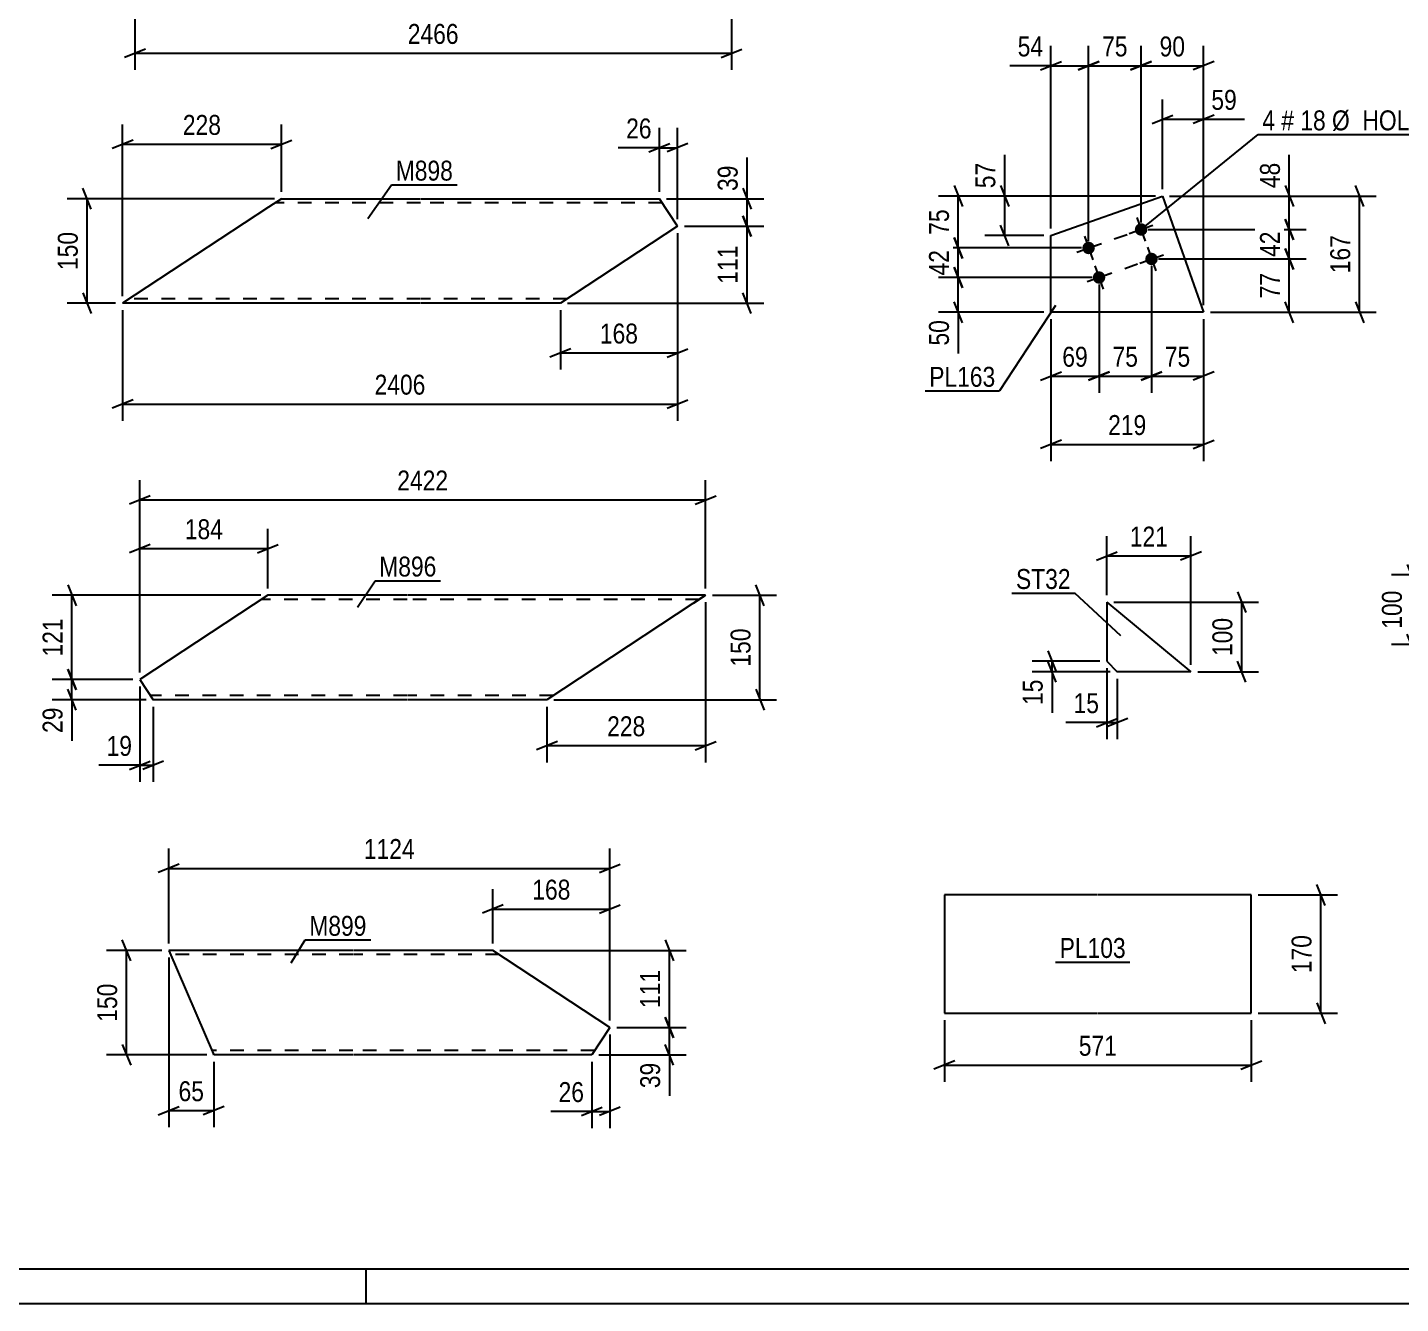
# Model space of a CAD drawing. Header units: millimetres. Extents: x 0 to 594, y 0 to 420.
# Drawn here: x 125.3 to 322.6, y 0 to 183.3 of the extents above; entities that cross this region are included whole.
import ezdxf

# ---------------------------------------------------------------- set-up
doc = ezdxf.new("R2010")
doc.units = ezdxf.units.MM
doc.linetypes.add('DXK_LINE_DOT2', pattern=[3.9198, 1.9599, -1.9599])
doc.styles.add('Arial Narrow', font='ARIALN.TTF', dxfattribs={"height": 0.2})

# ---------------------------------------------------------------- blocks, each defined once
blk = doc.blocks.new('Unknown-570386224-1132')
at = {"color": 5, "linetype": 'Continuous'}
for p, q in [((5, 5), (589, 5)), ((174, 0), (174, 5)), ((0, 0), (594, 0))]:
    blk.add_line(p, q, dxfattribs=at)
blk = doc.blocks.new('Part-570386224-9438 - 9422')
at = {"color": 2, "linetype": 'Continuous'}
for p, q in [((161.82, 158.72), (159.99, 157.52)), ((161.82, 158.72), (181.82, 158.72)), ((181.92, 158.72), (216.15, 158.72)), ((218.74, 154.78), (216.15, 158.72)), ((159.99, 157.52), (139.01, 143.72)), ((218.74, 154.78), (201.92, 143.72)), ((181.82, 143.72), (139.01, 143.72)), ((201.92, 143.72), (181.92, 143.72))]:
    blk.add_line(p, q, dxfattribs=at)
at = {"color": 7, "linetype": 'DXK_LINE_DOT2'}
for p, q in [((181.82, 158.12), (160.91, 158.12)), ((216.54, 158.12), (181.92, 158.12)), ((139.93, 144.32), (140, 144.37)), ((181.82, 144.32), (139.93, 144.32)), ((202.83, 144.32), (181.92, 144.32))]:
    blk.add_line(p, q, dxfattribs=at)
blk = doc.blocks.new('Bolt-570386224-11825 - 11791')
at = {"linetype": 'Continuous'}
for points in [[(286.21, 154.61, -1), (284.51, 154.01, -1)], [(278.67, 151.95, -1), (276.97, 151.35, -1)], [(287.71, 150.37, -1), (286.01, 149.77, -1)], [(280.17, 147.71, -1), (278.47, 147.11, -1)]]:
    blk.add_hatch(color=1, dxfattribs=at).paths.add_polyline_path(points)
at = {"color": 1, "linetype": 'Continuous'}
for p, q in [((284.76, 156.01), (285.96, 152.62)), ((283.67, 153.71), (287.06, 154.91)), ((276.12, 151.05), (279.52, 152.25)), ((277.22, 153.35), (278.42, 149.95)), ((285.16, 149.47), (288.56, 150.67)), ((286.26, 151.77), (287.46, 148.37)), ((277.62, 146.81), (281.02, 148.01)), ((278.72, 149.1), (279.92, 145.71))]:
    blk.add_line(p, q, dxfattribs=at)
blk = doc.blocks.new('Part-570386224-11840 - 11791')
at = {"color": 2, "linetype": 'Continuous'}
for p, q in [((272.41, 153.45), (288.44, 159.11)), ((288.44, 159.11), (294.34, 142.41)), ((272.41, 142.41), (272.41, 153.45)), ((294.34, 142.41), (272.41, 142.41))]:
    blk.add_line(p, q, dxfattribs=at)
blk = doc.blocks.new('Part-570386224-9575 - 9559')
at = {"color": 2, "linetype": 'Continuous'}
for p, q in [((159.88, 101.75), (141.49, 89.66)), ((179.88, 101.75), (159.88, 101.75)), ((222.79, 101.75), (179.98, 101.75)), ((222.79, 101.75), (220.96, 100.55)), ((220.96, 100.55), (199.98, 86.75)), ((141.49, 89.66), (143.4, 86.75)), ((179.88, 86.75), (143.4, 86.75)), ((199.98, 86.75), (179.98, 86.75))]:
    blk.add_line(p, q, dxfattribs=at)
at = {"color": 7, "linetype": 'DXK_LINE_DOT2'}
for p, q in [((179.88, 101.15), (158.97, 101.15)), ((221.87, 101.15), (179.98, 101.15)), ((222.65, 101.66), (220.96, 100.55)), ((143.4, 86.75), (142.61, 87.95)), ((179.88, 87.35), (143.01, 87.35)), ((200.89, 87.35), (179.98, 87.35)), ((200.89, 87.35), (200.96, 87.4))]:
    blk.add_line(p, q, dxfattribs=at)
blk = doc.blocks.new('Part-570386224-10406 - 10390')
at = {"color": 2, "linetype": 'Continuous'}
for p, q in [((257.1, 58.7), (257.1, 41.7)), ((279.1, 58.7), (257.1, 58.7)), ((301.2, 58.7), (279.2, 58.7)), ((301.2, 41.7), (301.2, 58.7)), ((257.1, 41.7), (279.1, 41.7)), ((279.2, 41.7), (301.2, 41.7))]:
    blk.add_line(p, q, dxfattribs=at)
blk = doc.blocks.new('Part-570386224-10725 - 10709')
at = {"color": 2, "linetype": 'Continuous'}
for p, q in [((172.11, 50.73), (145.64, 50.73)), ((145.64, 50.73), (152.07, 35.82)), ((192.21, 50.73), (172.21, 50.73)), ((209.03, 39.66), (192.21, 50.73)), ((209.03, 39.66), (206.44, 35.73)), ((152.11, 35.73), (152.07, 35.82)), ((172.11, 35.73), (152.11, 35.73)), ((206.44, 35.73), (172.21, 35.73))]:
    blk.add_line(p, q, dxfattribs=at)
at = {"color": 7, "linetype": 'DXK_LINE_DOT2'}
for p, q in [((172.11, 50.13), (145.9, 50.13)), ((193.12, 50.13), (172.21, 50.13)), ((151.85, 36.33), (151.83, 36.37)), ((172.11, 36.33), (151.85, 36.33)), ((206.83, 36.33), (172.21, 36.33))]:
    blk.add_line(p, q, dxfattribs=at)
blk = doc.blocks.new('Part-570386224-10981 - 10965')
at = {"color": 2, "linetype": 'Continuous'}
for p, q in [((280.44, 100.77), (280.44, 92.27)), ((280.44, 100.77), (292.53, 90.77)), ((280.44, 92.27), (281.94, 90.77)), ((292.53, 90.77), (281.94, 90.77))]:
    blk.add_line(p, q, dxfattribs=at)
blk = doc.blocks.new('Line-570386224-24591 - 11791')
at = {"color": 1, "linetype": 'DXK_LINE_DOT2'}
blk.add_line((277.82, 151.65), (285.36, 154.31), dxfattribs=at)
blk = doc.blocks.new('Line-570386224-24598 - 11791')
at = {"color": 1, "linetype": 'DXK_LINE_DOT2'}
blk.add_line((279.32, 147.41), (286.86, 150.07), dxfattribs=at)
blk = doc.blocks.new('StraightDimension-570386224-9408 - 9313')
at = {"color": 7, "linetype": 'Continuous'}
for p, q in [((226.5, 208.16), (226.5, 177.22)), ((140.79, 193.16), (140.79, 177.22)), ((142.29, 180.22), (139.29, 179.02)), ((140.79, 179.62), (226.5, 179.62)), ((225, 179.02), (228, 180.22))]:
    blk.add_line(p, q, dxfattribs=at)
at = {"color": 0}
blk.add_wipeout([(187.9, 180.37), (187.9, 184.57), (179.39, 184.57), (179.39, 180.37)], dxfattribs=at)
at = {"color": 3, "style": 'Arial Narrow'}
blk.add_text('2466', height=2.863, dxfattribs=at).set_placement((179.99, 180.97))
blk = doc.blocks.new('StraightDimension-570386224-9452 - 9422')
at = {"color": 7, "linetype": 'Continuous'}
for p, q in [((134.51, 157.22), (133.31, 160.22)), ((160.82, 158.72), (131.06, 158.72)), ((133.91, 143.72), (133.91, 158.72)), ((133.31, 145.22), (134.51, 142.22)), ((138.01, 143.72), (131.06, 143.72))]:
    blk.add_line(p, q, dxfattribs=at)
at = {"color": 0}
blk.add_wipeout([(133.16, 154.56), (128.96, 154.56), (128.96, 147.88), (133.16, 147.88)], dxfattribs=at)
at = {"color": 3, "style": 'Arial Narrow'}
blk.add_text('150', height=2.863, rotation=90.0002, dxfattribs=at).set_placement((132.56, 148.48))
blk = doc.blocks.new('StraightDimension-570386224-9522 - 9422')
at = {"color": 7, "linetype": 'Continuous'}
for p, q in [((228.14, 160.22), (229.34, 157.22)), ((217.15, 158.72), (231.14, 158.72)), ((228.74, 154.78), (228.74, 158.72)), ((229.34, 153.28), (228.14, 156.28)), ((219.74, 154.78), (231.14, 154.78))]:
    blk.add_line(p, q, dxfattribs=at)
at = {"color": 0}
blk.add_wipeout([(227.99, 164.1), (223.79, 164.1), (223.79, 159.24), (227.99, 159.24)], dxfattribs=at)
at = {"color": 7, "linetype": 'Continuous'}
blk.add_line((228.74, 158.72), (228.74, 164.63), dxfattribs=at)
blk.add_line((228.74, 158.72), (228.74, 164.63), dxfattribs=at)
at = {"color": 3, "style": 'Arial Narrow'}
blk.add_text('39', height=2.863, rotation=90.0002, dxfattribs=at).set_placement((227.39, 159.84))
blk = doc.blocks.new('StraightDimension-570386224-9490 - 9422')
at = {"color": 7, "linetype": 'Continuous'}
for p, q in [((139.01, 144.72), (139.01, 169.4)), ((161.82, 159.72), (161.82, 169.4)), ((140.51, 167.15), (137.51, 165.95)), ((139.01, 166.55), (161.82, 166.55)), ((160.32, 165.95), (163.32, 167.15))]:
    blk.add_line(p, q, dxfattribs=at)
at = {"color": 0}
blk.add_wipeout([(153.76, 167.3), (153.76, 171.5), (147.07, 171.5), (147.07, 167.3)], dxfattribs=at)
at = {"color": 3, "style": 'Arial Narrow'}
blk.add_text('228', height=2.863, dxfattribs=at).set_placement((147.67, 167.9))
blk = doc.blocks.new('StraightDimension-570386224-9441 - 9422')
at = {"color": 7, "linetype": 'Continuous'}
for p, q in [((218.74, 153.78), (218.74, 126.83)), ((139.01, 142.72), (139.01, 126.83)), ((140.51, 129.83), (137.51, 128.63)), ((139.01, 129.23), (218.74, 129.23)), ((217.24, 128.63), (220.24, 129.83))]:
    blk.add_line(p, q, dxfattribs=at)
at = {"color": 0}
blk.add_wipeout([(183.13, 129.98), (183.13, 134.18), (174.62, 134.18), (174.62, 129.98)], dxfattribs=at)
at = {"color": 3, "style": 'Arial Narrow'}
blk.add_text('2406', height=2.863, dxfattribs=at).set_placement((175.22, 130.58))
blk = doc.blocks.new('StraightDimension-570386224-9476 - 9422')
at = {"color": 7, "linetype": 'Continuous'}
for p, q in [((216.15, 159.72), (216.15, 168.89)), ((218.74, 155.78), (218.74, 168.89)), ((214.65, 165.44), (217.65, 166.64)), ((216.15, 166.04), (218.74, 166.04)), ((220.24, 166.64), (217.24, 165.44))]:
    blk.add_line(p, q, dxfattribs=at)
at = {"color": 0}
blk.add_wipeout([(215.62, 166.79), (215.62, 170.99), (210.77, 170.99), (210.77, 166.79)], dxfattribs=at)
at = {"color": 7, "linetype": 'Continuous'}
blk.add_line((216.15, 166.04), (210.24, 166.04), dxfattribs=at)
blk.add_line((216.15, 166.04), (210.24, 166.04), dxfattribs=at)
at = {"color": 3, "style": 'Arial Narrow'}
blk.add_text('26', height=2.863, dxfattribs=at).set_placement((211.37, 167.39))
blk = doc.blocks.new('StraightDimension-570386224-9504 - 9422')
at = {"color": 7, "linetype": 'Continuous'}
for p, q in [((218.74, 153.78), (218.74, 134.17)), ((201.92, 142.72), (201.92, 134.17)), ((203.42, 137.17), (200.42, 135.97)), ((201.92, 136.57), (218.74, 136.57)), ((217.24, 135.97), (220.24, 137.17))]:
    blk.add_line(p, q, dxfattribs=at)
at = {"color": 0}
blk.add_wipeout([(213.67, 137.32), (213.67, 141.52), (206.99, 141.52), (206.99, 137.32)], dxfattribs=at)
at = {"color": 3, "style": 'Arial Narrow'}
blk.add_text('168', height=2.863, dxfattribs=at).set_placement((207.59, 137.92))
blk = doc.blocks.new('StraightDimension-570386224-9523 - 9422')
at = {"color": 7, "linetype": 'Continuous'}
for p, q in [((228.14, 156.28), (229.34, 153.28)), ((219.74, 154.78), (231.14, 154.78)), ((228.74, 143.72), (228.74, 154.78)), ((229.34, 142.22), (228.14, 145.22)), ((202.92, 143.72), (231.14, 143.72))]:
    blk.add_line(p, q, dxfattribs=at)
at = {"color": 0}
blk.add_wipeout([(227.99, 152.59), (223.79, 152.59), (223.79, 145.91), (227.99, 145.91)], dxfattribs=at)
at = {"color": 3, "style": 'Arial Narrow'}
blk.add_text('111', height=2.863, rotation=90.0002, dxfattribs=at).set_placement((227.39, 146.51))
blk = doc.blocks.new('StraightDimension-570386224-11842 - 11791')
at = {"color": 7, "linetype": 'Continuous'}
for p, q in [((258.5, 160.61), (259.7, 157.61)), ((287.44, 159.11), (256.25, 159.11)), ((259.1, 151.65), (259.1, 159.11)), ((259.7, 150.15), (258.5, 153.15)), ((276.82, 151.65), (256.25, 151.65))]:
    blk.add_line(p, q, dxfattribs=at)
at = {"color": 0}
blk.add_wipeout([(258.35, 157.81), (254.15, 157.81), (254.15, 152.95), (258.35, 152.95)], dxfattribs=at)
at = {"color": 3, "style": 'Arial Narrow'}
blk.add_text('75', height=2.863, rotation=90.0002, dxfattribs=at).set_placement((257.75, 153.55))
blk = doc.blocks.new('StraightDimension-570386224-11843 - 11791')
at = {"color": 7, "linetype": 'Continuous'}
for p, q in [((258.5, 153.15), (259.7, 150.15)), ((276.82, 151.65), (256.25, 151.65)), ((259.1, 147.41), (259.1, 151.65)), ((259.7, 145.91), (258.5, 148.91)), ((278.32, 147.41), (256.25, 147.41))]:
    blk.add_line(p, q, dxfattribs=at)
at = {"color": 0}
blk.add_wipeout([(258.35, 151.96), (254.15, 151.96), (254.15, 147.1), (258.35, 147.1)], dxfattribs=at)
at = {"color": 3, "style": 'Arial Narrow'}
blk.add_text('42', height=2.863, rotation=90.0002, dxfattribs=at).set_placement((257.75, 147.7))
blk = doc.blocks.new('StraightDimension-570386224-11844 - 11791')
at = {"color": 7, "linetype": 'Continuous'}
for p, q in [((258.5, 148.91), (259.7, 145.91)), ((278.32, 147.41), (256.25, 147.41)), ((259.1, 142.41), (259.1, 147.41)), ((271.41, 142.41), (256.25, 142.41)), ((259.7, 140.91), (258.5, 143.91))]:
    blk.add_line(p, q, dxfattribs=at)
at = {"color": 0}
blk.add_wipeout([(258.35, 141.89), (254.15, 141.89), (254.15, 137.03), (258.35, 137.03)], dxfattribs=at)
at = {"color": 7, "linetype": 'Continuous'}
blk.add_line((259.1, 142.41), (259.1, 136.51), dxfattribs=at)
blk.add_line((259.1, 142.41), (259.1, 136.51), dxfattribs=at)
at = {"color": 3, "style": 'Arial Narrow'}
blk.add_text('50', height=2.863, rotation=90.0002, dxfattribs=at).set_placement((257.75, 137.63))
blk = doc.blocks.new('StraightDimension-570386224-11881 - 11791')
at = {"color": 7, "linetype": 'Continuous'}
for p, q in [((285.36, 155.31), (285.36, 180.67)), ((294.34, 143.41), (294.34, 180.67)), ((283.86, 177.22), (286.86, 178.42)), ((285.36, 177.82), (294.34, 177.82)), ((295.84, 178.42), (292.84, 177.22))]:
    blk.add_line(p, q, dxfattribs=at)
at = {"color": 0}
blk.add_wipeout([(292.28, 178.57), (292.28, 182.77), (287.42, 182.77), (287.42, 178.57)], dxfattribs=at)
at = {"color": 3, "style": 'Arial Narrow'}
blk.add_text('90', height=2.863, dxfattribs=at).set_placement((288.02, 179.17))
blk = doc.blocks.new('StraightDimension-570386224-11882 - 11791')
at = {"color": 7, "linetype": 'Continuous'}
for p, q in [((277.82, 152.65), (277.82, 180.67)), ((285.36, 155.31), (285.36, 180.67)), ((276.32, 177.22), (279.32, 178.42)), ((277.82, 177.82), (285.36, 177.82)), ((286.86, 178.42), (283.86, 177.22))]:
    blk.add_line(p, q, dxfattribs=at)
at = {"color": 0}
blk.add_wipeout([(284.02, 178.57), (284.02, 182.77), (279.16, 182.77), (279.16, 178.57)], dxfattribs=at)
at = {"color": 3, "style": 'Arial Narrow'}
blk.add_text('75', height=2.863, dxfattribs=at).set_placement((279.76, 179.17))
blk = doc.blocks.new('StraightDimension-570386224-11883 - 11791')
at = {"color": 7, "linetype": 'Continuous'}
for p, q in [((272.41, 154.45), (272.41, 180.67)), ((277.82, 152.65), (277.82, 180.67)), ((270.91, 177.22), (273.91, 178.42)), ((272.41, 177.82), (277.82, 177.82)), ((279.32, 178.42), (276.32, 177.22))]:
    blk.add_line(p, q, dxfattribs=at)
at = {"color": 0}
blk.add_wipeout([(271.89, 178.57), (271.89, 182.77), (267.03, 182.77), (267.03, 178.57)], dxfattribs=at)
at = {"color": 7, "linetype": 'Continuous'}
blk.add_line((272.41, 177.82), (266.5, 177.82), dxfattribs=at)
blk.add_line((272.41, 177.82), (266.5, 177.82), dxfattribs=at)
at = {"color": 3, "style": 'Arial Narrow'}
blk.add_text('54', height=2.863, dxfattribs=at).set_placement((267.63, 179.17))
blk = doc.blocks.new('StraightDimension-570386224-11930 - 11791')
at = {"color": 7, "linetype": 'Continuous'}
for p, q in [((317.36, 157.61), (316.16, 160.61)), ((289.44, 159.11), (319.16, 159.11)), ((316.76, 142.41), (316.76, 159.11)), ((295.34, 142.41), (319.16, 142.41)), ((316.16, 143.91), (317.36, 140.91))]:
    blk.add_line(p, q, dxfattribs=at)
at = {"color": 0}
blk.add_wipeout([(316.01, 154.1), (311.81, 154.1), (311.81, 147.42), (316.01, 147.42)], dxfattribs=at)
at = {"color": 3, "style": 'Arial Narrow'}
blk.add_text('167', height=2.863, rotation=90.0002, dxfattribs=at).set_placement((315.41, 148.02))
blk = doc.blocks.new('StraightDimension-570386224-11943 - 11791')
at = {"color": 7, "linetype": 'Continuous'}
for p, q in [((265.16, 160.61), (266.36, 157.61)), ((287.44, 159.11), (262.91, 159.11)), ((265.76, 153.45), (265.76, 159.11)), ((266.36, 151.95), (265.16, 154.95)), ((271.41, 153.45), (262.91, 153.45))]:
    blk.add_line(p, q, dxfattribs=at)
at = {"color": 0}
blk.add_wipeout([(265.01, 164.49), (260.81, 164.49), (260.81, 159.64), (265.01, 159.64)], dxfattribs=at)
at = {"color": 7, "linetype": 'Continuous'}
blk.add_line((265.76, 159.11), (265.76, 165.02), dxfattribs=at)
blk.add_line((265.76, 159.11), (265.76, 165.02), dxfattribs=at)
at = {"color": 3, "style": 'Arial Narrow'}
blk.add_text('57', height=2.863, rotation=90.0002, dxfattribs=at).set_placement((264.41, 160.24))
blk = doc.blocks.new('StraightDimension-570386224-11952 - 11791')
at = {"color": 7, "linetype": 'Continuous'}
for p, q in [((272.41, 141.41), (272.41, 121.03)), ((294.34, 141.41), (294.34, 121.03)), ((273.91, 124.03), (270.91, 122.83)), ((272.41, 123.43), (294.34, 123.43)), ((292.84, 122.83), (295.84, 124.03))]:
    blk.add_line(p, q, dxfattribs=at)
at = {"color": 0}
blk.add_wipeout([(286.72, 124.18), (286.72, 128.38), (280.03, 128.38), (280.03, 124.18)], dxfattribs=at)
at = {"color": 3, "style": 'Arial Narrow'}
blk.add_text('219', height=2.863, dxfattribs=at).set_placement((280.63, 124.78))
blk = doc.blocks.new('StraightDimension-570386224-11957 - 11791')
at = {"color": 7, "linetype": 'Continuous'}
for p, q in [((288.44, 160.11), (288.44, 173)), ((294.34, 143.41), (294.34, 173)), ((286.94, 169.55), (289.94, 170.75)), ((288.44, 170.15), (294.34, 170.15)), ((295.84, 170.75), (292.84, 169.55))]:
    blk.add_line(p, q, dxfattribs=at)
at = {"color": 0}
blk.add_wipeout([(299.72, 170.9), (299.72, 175.1), (294.86, 175.1), (294.86, 170.9)], dxfattribs=at)
at = {"color": 7, "linetype": 'Continuous'}
blk.add_line((294.34, 170.15), (300.24, 170.15), dxfattribs=at)
blk.add_line((294.34, 170.15), (300.24, 170.15), dxfattribs=at)
at = {"color": 3, "style": 'Arial Narrow'}
blk.add_text('59', height=2.863, dxfattribs=at).set_placement((295.46, 171.5))
blk = doc.blocks.new('StraightDimension-570386224-24464 - 11791')
at = {"color": 7, "linetype": 'Continuous'}
for p, q in [((286.86, 149.07), (286.86, 130.84)), ((294.34, 141.41), (294.34, 130.84)), ((285.36, 132.64), (288.36, 133.84)), ((286.86, 133.24), (294.34, 133.24)), ((295.84, 133.84), (292.84, 132.64))]:
    blk.add_line(p, q, dxfattribs=at)
at = {"color": 0}
blk.add_wipeout([(293.03, 133.99), (293.03, 138.19), (288.17, 138.19), (288.17, 133.99)], dxfattribs=at)
at = {"color": 3, "style": 'Arial Narrow'}
blk.add_text('75', height=2.863, dxfattribs=at).set_placement((288.77, 134.59))
blk = doc.blocks.new('StraightDimension-570386224-24465 - 11791')
at = {"color": 7, "linetype": 'Continuous'}
for p, q in [((286.86, 149.07), (286.86, 130.84)), ((279.32, 146.41), (279.32, 130.84)), ((277.82, 132.64), (280.82, 133.84)), ((279.32, 133.24), (286.86, 133.24)), ((288.36, 133.84), (285.36, 132.64))]:
    blk.add_line(p, q, dxfattribs=at)
at = {"color": 0}
blk.add_wipeout([(285.52, 133.99), (285.52, 138.19), (280.66, 138.19), (280.66, 133.99)], dxfattribs=at)
at = {"color": 3, "style": 'Arial Narrow'}
blk.add_text('75', height=2.863, dxfattribs=at).set_placement((281.26, 134.59))
blk = doc.blocks.new('StraightDimension-570386224-24466 - 11791')
at = {"color": 7, "linetype": 'Continuous'}
for p, q in [((279.32, 146.41), (279.32, 130.84)), ((272.41, 141.41), (272.41, 130.84)), ((270.91, 132.64), (273.91, 133.84)), ((272.41, 133.24), (279.32, 133.24)), ((280.82, 133.84), (277.82, 132.64))]:
    blk.add_line(p, q, dxfattribs=at)
at = {"color": 0}
blk.add_wipeout([(278.29, 133.99), (278.29, 138.19), (273.44, 138.19), (273.44, 133.99)], dxfattribs=at)
at = {"color": 3, "style": 'Arial Narrow'}
blk.add_text('69', height=2.863, dxfattribs=at).set_placement((274.04, 134.59))
blk = doc.blocks.new('StraightDimension-570386224-24485 - 11791')
at = {"color": 7, "linetype": 'Continuous'}
for p, q in [((306.06, 160.61), (307.26, 157.61)), ((289.44, 159.11), (309.06, 159.11)), ((306.66, 154.31), (306.66, 159.11)), ((286.36, 154.31), (309.06, 154.31)), ((307.26, 152.81), (306.06, 155.81))]:
    blk.add_line(p, q, dxfattribs=at)
at = {"color": 0}
blk.add_wipeout([(305.91, 164.49), (301.71, 164.49), (301.71, 159.64), (305.91, 159.64)], dxfattribs=at)
at = {"color": 7, "linetype": 'Continuous'}
blk.add_line((306.66, 159.11), (306.66, 165.02), dxfattribs=at)
blk.add_line((306.66, 159.11), (306.66, 165.02), dxfattribs=at)
at = {"color": 3, "style": 'Arial Narrow'}
blk.add_text('48', height=2.863, rotation=90.0002, dxfattribs=at).set_placement((305.31, 160.24))
blk = doc.blocks.new('StraightDimension-570386224-24486 - 11791')
at = {"color": 7, "linetype": 'Continuous'}
for p, q in [((286.36, 154.31), (309.06, 154.31)), ((306.06, 155.81), (307.26, 152.81)), ((306.66, 150.07), (306.66, 154.31)), ((287.86, 150.07), (309.06, 150.07)), ((307.26, 148.57), (306.06, 151.57))]:
    blk.add_line(p, q, dxfattribs=at)
at = {"color": 0}
blk.add_wipeout([(305.91, 154.62), (301.71, 154.62), (301.71, 149.76), (305.91, 149.76)], dxfattribs=at)
at = {"color": 3, "style": 'Arial Narrow'}
blk.add_text('42', height=2.863, rotation=90.0002, dxfattribs=at).set_placement((305.31, 150.36))
blk = doc.blocks.new('StraightDimension-570386224-24487 - 11791')
at = {"color": 7, "linetype": 'Continuous'}
for p, q in [((287.86, 150.07), (309.06, 150.07)), ((306.06, 151.57), (307.26, 148.57)), ((306.66, 142.41), (306.66, 150.07)), ((295.34, 142.41), (309.06, 142.41)), ((307.26, 140.91), (306.06, 143.91))]:
    blk.add_line(p, q, dxfattribs=at)
at = {"color": 0}
blk.add_wipeout([(305.91, 148.67), (301.71, 148.67), (301.71, 143.81), (305.91, 143.81)], dxfattribs=at)
at = {"color": 3, "style": 'Arial Narrow'}
blk.add_text('77', height=2.863, rotation=90.0002, dxfattribs=at).set_placement((305.31, 144.41))
blk = doc.blocks.new('StraightDimension-570386224-9613 - 9559')
at = {"color": 7, "linetype": 'Continuous'}
for p, q in [((131.13, 103.25), (132.33, 100.25)), ((158.88, 101.75), (128.88, 101.75)), ((131.73, 89.66), (131.73, 101.75)), ((132.33, 88.16), (131.13, 91.16)), ((140.49, 89.66), (128.88, 89.66))]:
    blk.add_line(p, q, dxfattribs=at)
at = {"color": 0}
blk.add_wipeout([(130.98, 99.05), (126.78, 99.05), (126.78, 92.36), (130.98, 92.36)], dxfattribs=at)
at = {"color": 3, "style": 'Arial Narrow'}
blk.add_text('121', height=2.863, rotation=90.0002, dxfattribs=at).set_placement((130.38, 92.96))
blk = doc.blocks.new('StraightDimension-570386224-9589 - 9559')
at = {"color": 7, "linetype": 'Continuous'}
for p, q in [((231.19, 100.25), (229.99, 103.25)), ((223.79, 101.75), (232.99, 101.75)), ((230.59, 86.75), (230.59, 101.75)), ((229.99, 88.25), (231.19, 85.25)), ((200.98, 86.75), (232.99, 86.75))]:
    blk.add_line(p, q, dxfattribs=at)
at = {"color": 0}
blk.add_wipeout([(229.84, 97.59), (225.64, 97.59), (225.64, 90.91), (229.84, 90.91)], dxfattribs=at)
at = {"color": 3, "style": 'Arial Narrow'}
blk.add_text('150', height=2.863, rotation=90.0002, dxfattribs=at).set_placement((229.24, 91.51))
blk = doc.blocks.new('StraightDimension-570386224-9647 - 9559')
at = {"color": 7, "linetype": 'Continuous'}
for p, q in [((141.49, 90.66), (141.49, 111.31)), ((159.88, 102.75), (159.88, 111.31)), ((142.99, 109.06), (139.99, 107.86)), ((158.38, 107.86), (161.38, 109.06)), ((141.49, 108.46), (159.88, 108.46))]:
    blk.add_line(p, q, dxfattribs=at)
at = {"color": 0}
blk.add_wipeout([(154.03, 109.21), (154.03, 113.41), (147.35, 113.41), (147.35, 109.21)], dxfattribs=at)
at = {"color": 3, "style": 'Arial Narrow'}
blk.add_text('184', height=2.863, dxfattribs=at).set_placement((147.95, 109.81))
blk = doc.blocks.new('StraightDimension-570386224-9578 - 9559')
at = {"color": 7, "linetype": 'Continuous'}
for p, q in [((141.49, 90.66), (141.49, 118.31)), ((222.79, 102.75), (222.79, 118.31)), ((142.99, 116.06), (139.99, 114.86)), ((141.49, 115.46), (222.79, 115.46)), ((221.29, 114.86), (224.29, 116.06))]:
    blk.add_line(p, q, dxfattribs=at)
at = {"color": 0}
blk.add_wipeout([(186.4, 116.21), (186.4, 120.41), (177.88, 120.41), (177.88, 116.21)], dxfattribs=at)
at = {"color": 3, "style": 'Arial Narrow'}
blk.add_text('2422', height=2.863, dxfattribs=at).set_placement((178.48, 116.81))
blk = doc.blocks.new('StraightDimension-570386224-9614 - 9559')
at = {"color": 7, "linetype": 'Continuous'}
for p, q in [((131.13, 91.16), (132.33, 88.16)), ((140.49, 89.66), (128.88, 89.66)), ((131.73, 86.75), (131.73, 89.66)), ((132.33, 85.25), (131.13, 88.25)), ((142.4, 86.75), (128.88, 86.75))]:
    blk.add_line(p, q, dxfattribs=at)
at = {"color": 0}
blk.add_wipeout([(130.98, 86.23), (126.78, 86.23), (126.78, 81.37), (130.98, 81.37)], dxfattribs=at)
at = {"color": 7, "linetype": 'Continuous'}
blk.add_line((131.73, 86.75), (131.73, 80.85), dxfattribs=at)
blk.add_line((131.73, 86.75), (131.73, 80.85), dxfattribs=at)
at = {"color": 3, "style": 'Arial Narrow'}
blk.add_text('29', height=2.863, rotation=90.0002, dxfattribs=at).set_placement((130.38, 81.97))
blk = doc.blocks.new('StraightDimension-570386224-9665 - 9559')
at = {"color": 7, "linetype": 'Continuous'}
for p, q in [((141.49, 88.66), (141.49, 74.93)), ((143.4, 85.75), (143.4, 74.93)), ((139.99, 76.73), (142.99, 77.93)), ((141.49, 77.33), (143.4, 77.33)), ((144.9, 77.93), (141.9, 76.73))]:
    blk.add_line(p, q, dxfattribs=at)
at = {"color": 0}
blk.add_wipeout([(140.97, 78.08), (140.97, 82.28), (136.11, 82.28), (136.11, 78.08)], dxfattribs=at)
at = {"color": 7, "linetype": 'Continuous'}
blk.add_line((141.49, 77.33), (135.59, 77.33), dxfattribs=at)
blk.add_line((141.49, 77.33), (135.59, 77.33), dxfattribs=at)
at = {"color": 3, "style": 'Arial Narrow'}
blk.add_text('19', height=2.863, dxfattribs=at).set_placement((136.71, 78.68))
blk = doc.blocks.new('StraightDimension-570386224-9679 - 9559')
at = {"color": 7, "linetype": 'Continuous'}
for p, q in [((222.79, 100.75), (222.79, 77.75)), ((199.98, 85.75), (199.98, 77.75)), ((201.48, 80.75), (198.48, 79.55)), ((199.98, 80.15), (222.79, 80.15)), ((221.29, 79.55), (224.29, 80.75))]:
    blk.add_line(p, q, dxfattribs=at)
at = {"color": 0}
blk.add_wipeout([(214.73, 80.9), (214.73, 85.1), (208.04, 85.1), (208.04, 80.9)], dxfattribs=at)
at = {"color": 3, "style": 'Arial Narrow'}
blk.add_text('228', height=2.863, dxfattribs=at).set_placement((208.64, 81.5))
blk = doc.blocks.new('StraightDimension-570386224-10409 - 10390')
at = {"color": 7, "linetype": 'Continuous'}
for p, q in [((257.1, 40.7), (257.1, 31.85)), ((301.2, 40.7), (301.2, 31.85)), ((258.6, 34.85), (255.6, 33.65)), ((257.1, 34.25), (301.2, 34.25)), ((299.7, 33.65), (302.7, 34.85))]:
    blk.add_line(p, q, dxfattribs=at)
at = {"color": 0}
blk.add_wipeout([(282.49, 35), (282.49, 39.2), (275.81, 39.2), (275.81, 35)], dxfattribs=at)
at = {"color": 3, "style": 'Arial Narrow'}
blk.add_text('571', height=2.863, dxfattribs=at).set_placement((276.41, 35.6))
blk = doc.blocks.new('StraightDimension-570386224-10420 - 10390')
at = {"color": 7, "linetype": 'Continuous'}
for p, q in [((311.8, 57.2), (310.6, 60.2)), ((302.2, 58.7), (313.6, 58.7)), ((311.2, 41.7), (311.2, 58.7)), ((302.2, 41.7), (313.6, 41.7)), ((310.6, 43.2), (311.8, 40.2))]:
    blk.add_line(p, q, dxfattribs=at)
at = {"color": 0}
blk.add_wipeout([(310.45, 53.54), (306.25, 53.54), (306.25, 46.86), (310.45, 46.86)], dxfattribs=at)
at = {"color": 3, "style": 'Arial Narrow'}
blk.add_text('170', height=2.863, rotation=90.0002, dxfattribs=at).set_placement((309.85, 47.46))
blk = doc.blocks.new('StraightDimension-570386224-10739 - 10709')
at = {"color": 7, "linetype": 'Continuous'}
for p, q in [((140.17, 49.23), (138.97, 52.23)), ((144.64, 50.73), (136.72, 50.73)), ((139.57, 35.73), (139.57, 50.73)), ((151.11, 35.73), (136.72, 35.73)), ((138.97, 37.23), (140.17, 34.23))]:
    blk.add_line(p, q, dxfattribs=at)
at = {"color": 0}
blk.add_wipeout([(138.82, 46.57), (134.62, 46.57), (134.62, 39.88), (138.82, 39.88)], dxfattribs=at)
at = {"color": 3, "style": 'Arial Narrow'}
blk.add_text('150', height=2.863, rotation=90.0002, dxfattribs=at).set_placement((138.22, 40.48))
blk = doc.blocks.new('StraightDimension-570386224-10764 - 10709')
at = {"color": 7, "linetype": 'Continuous'}
for p, q in [((210.03, 39.66), (219.99, 39.66)), ((216.99, 41.16), (218.19, 38.16)), ((217.59, 35.73), (217.59, 39.66)), ((207.44, 35.73), (219.99, 35.73)), ((218.19, 34.23), (216.99, 37.23))]:
    blk.add_line(p, q, dxfattribs=at)
at = {"color": 0}
blk.add_wipeout([(216.84, 35.2), (212.64, 35.2), (212.64, 30.34), (216.84, 30.34)], dxfattribs=at)
at = {"color": 7, "linetype": 'Continuous'}
blk.add_line((217.59, 35.73), (217.59, 29.82), dxfattribs=at)
blk.add_line((217.59, 35.73), (217.59, 29.82), dxfattribs=at)
at = {"color": 3, "style": 'Arial Narrow'}
blk.add_text('39', height=2.863, rotation=90.0002, dxfattribs=at).set_placement((216.24, 30.94))
blk = doc.blocks.new('StraightDimension-570386224-10728 - 10709')
at = {"color": 7, "linetype": 'Continuous'}
for p, q in [((145.64, 51.73), (145.64, 65.37)), ((209.03, 40.66), (209.03, 65.37)), ((147.14, 63.12), (144.14, 61.92)), ((145.64, 62.52), (209.03, 62.52)), ((207.53, 61.92), (210.53, 63.12))]:
    blk.add_line(p, q, dxfattribs=at)
at = {"color": 0}
blk.add_wipeout([(181.59, 63.27), (181.59, 67.47), (173.08, 67.47), (173.08, 63.27)], dxfattribs=at)
at = {"color": 3, "style": 'Arial Narrow'}
blk.add_text('1124', height=2.863, dxfattribs=at).set_placement((173.68, 63.87))
blk = doc.blocks.new('StraightDimension-570386224-10763 - 10709')
at = {"color": 7, "linetype": 'Continuous'}
for p, q in [((216.99, 52.23), (218.19, 49.23)), ((193.21, 50.73), (219.99, 50.73)), ((217.59, 39.66), (217.59, 50.73)), ((210.03, 39.66), (219.99, 39.66)), ((218.19, 38.16), (216.99, 41.16))]:
    blk.add_line(p, q, dxfattribs=at)
at = {"color": 0}
blk.add_wipeout([(216.84, 48.54), (212.64, 48.54), (212.64, 41.85), (216.84, 41.85)], dxfattribs=at)
at = {"color": 3, "style": 'Arial Narrow'}
blk.add_text('111', height=2.863, rotation=90.0002, dxfattribs=at).set_placement((216.24, 42.45))
blk = doc.blocks.new('StraightDimension-570386224-10797 - 10709')
at = {"color": 7, "linetype": 'Continuous'}
for p, q in [((192.21, 51.73), (192.21, 59.53)), ((209.03, 40.66), (209.03, 59.53)), ((193.71, 57.28), (190.71, 56.08)), ((207.53, 56.08), (210.53, 57.28)), ((192.21, 56.68), (209.03, 56.68))]:
    blk.add_line(p, q, dxfattribs=at)
at = {"color": 0}
blk.add_wipeout([(203.96, 57.43), (203.96, 61.63), (197.28, 61.63), (197.28, 57.43)], dxfattribs=at)
at = {"color": 3, "style": 'Arial Narrow'}
blk.add_text('168', height=2.863, dxfattribs=at).set_placement((197.88, 58.03))
blk = doc.blocks.new('StraightDimension-570386224-10815 - 10709')
at = {"color": 7, "linetype": 'Continuous'}
for p, q in [((145.64, 49.73), (145.64, 25.32)), ((152.11, 34.73), (152.11, 25.32)), ((144.14, 27.12), (147.14, 28.32)), ((145.64, 27.72), (152.11, 27.72)), ((153.61, 28.32), (150.61, 27.12))]:
    blk.add_line(p, q, dxfattribs=at)
at = {"color": 0}
blk.add_wipeout([(151.31, 28.47), (151.31, 32.67), (146.45, 32.67), (146.45, 28.47)], dxfattribs=at)
at = {"color": 3, "style": 'Arial Narrow'}
blk.add_text('65', height=2.863, dxfattribs=at).set_placement((147.05, 29.07))
blk = doc.blocks.new('StraightDimension-570386224-10829 - 10709')
at = {"color": 7, "linetype": 'Continuous'}
for p, q in [((209.03, 38.66), (209.03, 25.2)), ((206.44, 34.73), (206.44, 25.2)), ((204.94, 27), (207.94, 28.2)), ((210.53, 28.2), (207.53, 27)), ((206.44, 27.6), (209.03, 27.6))]:
    blk.add_line(p, q, dxfattribs=at)
at = {"color": 0}
blk.add_wipeout([(205.92, 28.35), (205.92, 32.55), (201.06, 32.55), (201.06, 28.35)], dxfattribs=at)
at = {"color": 7, "linetype": 'Continuous'}
blk.add_line((206.44, 27.6), (200.53, 27.6), dxfattribs=at)
blk.add_line((206.44, 27.6), (200.53, 27.6), dxfattribs=at)
at = {"color": 3, "style": 'Arial Narrow'}
blk.add_text('26', height=2.863, dxfattribs=at).set_placement((201.66, 28.95))
blk = doc.blocks.new('StraightDimension-570386224-11010 - 10965')
at = {"color": 7, "linetype": 'Continuous'}
for p, q in [((280.44, 91.27), (280.44, 81.07)), ((281.94, 89.77), (281.94, 81.07)), ((278.94, 82.87), (281.94, 84.07)), ((283.44, 84.07), (280.44, 82.87)), ((280.44, 83.47), (281.94, 83.47))]:
    blk.add_line(p, q, dxfattribs=at)
at = {"color": 0}
blk.add_wipeout([(279.91, 84.22), (279.91, 88.42), (275.06, 88.42), (275.06, 84.22)], dxfattribs=at)
at = {"color": 7, "linetype": 'Continuous'}
blk.add_line((280.44, 83.47), (274.53, 83.47), dxfattribs=at)
blk.add_line((280.44, 83.47), (274.53, 83.47), dxfattribs=at)
at = {"color": 3, "style": 'Arial Narrow'}
blk.add_text('15', height=2.863, dxfattribs=at).set_placement((275.66, 84.82))
blk = doc.blocks.new('StraightDimension-570386224-10983 - 10965')
at = {"color": 7, "linetype": 'Continuous'}
for p, q in [((281.44, 100.77), (302.22, 100.77)), ((299.22, 102.27), (300.42, 99.27)), ((299.82, 90.77), (299.82, 100.77)), ((293.53, 90.77), (302.22, 90.77)), ((300.42, 89.27), (299.22, 92.27))]:
    blk.add_line(p, q, dxfattribs=at)
at = {"color": 0}
blk.add_wipeout([(299.07, 99.11), (294.87, 99.11), (294.87, 92.43), (299.07, 92.43)], dxfattribs=at)
at = {"color": 3, "style": 'Arial Narrow'}
blk.add_text('100', height=2.863, rotation=90.0002, dxfattribs=at).set_placement((298.47, 93.03))
blk = doc.blocks.new('StraightDimension-570386224-10992 - 10965')
at = {"color": 7, "linetype": 'Continuous'}
for p, q in [((271.97, 93.77), (273.17, 90.77)), ((279.44, 92.27), (269.72, 92.27)), ((280.94, 90.77), (269.72, 90.77)), ((273.17, 89.27), (271.97, 92.27)), ((272.57, 90.77), (272.57, 92.27))]:
    blk.add_line(p, q, dxfattribs=at)
at = {"color": 0}
blk.add_wipeout([(271.82, 90.24), (267.62, 90.24), (267.62, 85.39), (271.82, 85.39)], dxfattribs=at)
at = {"color": 7, "linetype": 'Continuous'}
blk.add_line((272.57, 90.77), (272.57, 84.86), dxfattribs=at)
blk.add_line((272.57, 90.77), (272.57, 84.86), dxfattribs=at)
at = {"color": 3, "style": 'Arial Narrow'}
blk.add_text('15', height=2.863, rotation=90.0002, dxfattribs=at).set_placement((271.22, 85.99))
blk = doc.blocks.new('StraightDimension-570386224-11003 - 10965')
at = {"color": 7, "linetype": 'Continuous'}
for p, q in [((280.44, 101.77), (280.44, 110.25)), ((292.53, 91.77), (292.53, 110.25)), ((278.94, 106.8), (281.94, 108)), ((280.44, 107.4), (292.53, 107.4)), ((294.03, 108), (291.03, 106.8))]:
    blk.add_line(p, q, dxfattribs=at)
at = {"color": 0}
blk.add_wipeout([(289.82, 108.15), (289.82, 112.35), (283.14, 112.35), (283.14, 108.15)], dxfattribs=at)
at = {"color": 3, "style": 'Arial Narrow'}
blk.add_text('121', height=2.863, dxfattribs=at).set_placement((283.74, 108.75))
blk = doc.blocks.new('StraightDimension-570386224-11065 - 11024')
at = {"color": 7, "linetype": 'Continuous'}
for p, q in [((342.56, 104.69), (321.33, 104.69)), ((323.58, 106.19), (324.78, 103.19)), ((324.18, 94.69), (324.18, 104.69)), ((324.78, 93.19), (323.58, 96.19)), ((329.06, 94.69), (321.33, 94.69))]:
    blk.add_line(p, q, dxfattribs=at)
at = {"color": 0}
blk.add_wipeout([(323.42, 103.03), (319.22, 103.03), (319.22, 96.35), (323.42, 96.35)], dxfattribs=at)
at = {"color": 3, "style": 'Arial Narrow'}
blk.add_text('100', height=2.863, rotation=90.0002, dxfattribs=at).set_placement((322.83, 96.95))
blk = doc.blocks.new('Mark-570386224-9434 - 9422')
at = {"color": 0}
blk.add_wipeout([(186.48, 161.33), (186.48, 164.33), (178.26, 164.33), (178.26, 161.33)], dxfattribs=at)
blk.add_wipeout([(186.48, 161.33), (186.48, 164.33), (178.26, 164.33), (178.26, 161.33)], dxfattribs=at)
at = {"color": 30, "linetype": 'Continuous'}
for p, q in [((174.25, 155.88), (177.66, 160.73)), ((177.66, 160.73), (187.08, 160.73))]:
    blk.add_line(p, q, dxfattribs=at)
at = {"color": 3, "style": 'Arial Narrow'}
blk.add_text('M898', height=2.863, dxfattribs=at).set_placement((178.26, 161.33))
blk = doc.blocks.new('Mark-570386224-11836 - 11791')
at = {"color": 0}
blk.add_wipeout([(264.42, 131.71), (264.42, 134.71), (254.92, 134.71), (254.92, 131.71)], dxfattribs=at)
blk.add_wipeout([(264.42, 131.71), (264.42, 134.71), (254.92, 134.71), (254.92, 131.71)], dxfattribs=at)
at = {"color": 30, "linetype": 'Continuous'}
for p in [(273.04, 143.4), (254.32, 131.11)]:
    blk.add_line(p, (265.02, 131.11), dxfattribs=at)
at = {"color": 3, "style": 'Arial Narrow'}
blk.add_text('PL163', height=2.863, dxfattribs=at).set_placement((254.92, 131.71))
blk = doc.blocks.new('Mark-570386224-11821 - 11791')
at = {"color": 0}
blk.add_wipeout([(304.61, 168.55), (304.61, 171.55), (302.78, 171.55), (302.78, 168.55)], dxfattribs=at)
blk.add_wipeout([(304.61, 168.55), (304.61, 171.55), (302.78, 171.55), (302.78, 168.55)], dxfattribs=at)
at = {"color": 7, "linetype": 'Continuous'}
blk.add_line((285.36, 154.31), (302.18, 167.95), dxfattribs=at)
at = {"color": 3, "style": 'Arial Narrow'}
blk.add_text('4', height=2.86, dxfattribs=at).set_placement((302.78, 168.55))
at = {"color": 0}
blk.add_wipeout([(307.34, 168.55), (307.34, 171.55), (305.51, 171.55), (305.51, 168.55)], dxfattribs=at)
blk.add_wipeout([(307.34, 168.55), (307.34, 171.55), (305.51, 171.55), (305.51, 168.55)], dxfattribs=at)
blk.add_wipeout([(311.89, 168.55), (311.89, 171.55), (308.24, 171.55), (308.24, 168.55)], dxfattribs=at)
blk.add_wipeout([(311.89, 168.55), (311.89, 171.55), (308.24, 171.55), (308.24, 168.55)], dxfattribs=at)
at = {"color": 3, "style": 'Arial Narrow'}
for s, height, p in [('#', 2.86, (305.51, 168.55)), ('18', 2.863, (308.24, 168.55))]:
    blk.add_text(s, height=height, dxfattribs=at).set_placement(p)
at = {"color": 0}
blk.add_wipeout([(328.32, 168.55), (328.32, 171.55), (312.79, 171.55), (312.79, 168.55)], dxfattribs=at)
blk.add_wipeout([(328.32, 168.55), (328.32, 171.55), (312.79, 171.55), (312.79, 168.55)], dxfattribs=at)
at = {"color": 7, "linetype": 'Continuous'}
blk.add_line((302.18, 167.95), (328.92, 167.95), dxfattribs=at)
at = {"color": 3, "style": 'Arial Narrow'}
blk.add_text('Ø  HOLES', height=2.863, dxfattribs=at).set_placement((312.79, 168.55))
blk = doc.blocks.new('Mark-570386224-9571 - 9559')
at = {"color": 0}
blk.add_wipeout([(184.11, 104.45), (184.11, 107.45), (175.89, 107.45), (175.89, 104.45)], dxfattribs=at)
blk.add_wipeout([(184.11, 104.45), (184.11, 107.45), (175.89, 107.45), (175.89, 104.45)], dxfattribs=at)
at = {"color": 30, "linetype": 'Continuous'}
for p, q in [((172.75, 100.06), (175.29, 103.85)), ((175.29, 103.85), (184.71, 103.85))]:
    blk.add_line(p, q, dxfattribs=at)
at = {"color": 3, "style": 'Arial Narrow'}
blk.add_text('M896', height=2.863, dxfattribs=at).set_placement((175.89, 104.45))
blk = doc.blocks.new('Mark-570386224-10402 - 10390')
at = {"color": 0}
blk.add_wipeout([(283.16, 49.65), (283.16, 52.65), (273.66, 52.65), (273.66, 49.65)], dxfattribs=at)
blk.add_wipeout([(283.16, 49.65), (283.16, 52.65), (273.66, 52.65), (273.66, 49.65)], dxfattribs=at)
at = {"color": 30, "linetype": 'Continuous'}
blk.add_line((273.06, 49.05), (283.76, 49.05), dxfattribs=at)
at = {"color": 3, "style": 'Arial Narrow'}
blk.add_text('PL103', height=2.863, dxfattribs=at).set_placement((273.66, 49.65))
blk = doc.blocks.new('Mark-570386224-10721 - 10709')
at = {"color": 0}
blk.add_wipeout([(174.06, 52.83), (174.06, 55.83), (165.84, 55.83), (165.84, 52.83)], dxfattribs=at)
blk.add_wipeout([(174.06, 52.83), (174.06, 55.83), (165.84, 55.83), (165.84, 52.83)], dxfattribs=at)
at = {"color": 30, "linetype": 'Continuous'}
for p, q in [((163.22, 48.93), (165.24, 52.23)), ((165.24, 52.23), (174.66, 52.23))]:
    blk.add_line(p, q, dxfattribs=at)
at = {"color": 3, "style": 'Arial Narrow'}
blk.add_text('M899', height=2.863, dxfattribs=at).set_placement((165.84, 52.83))
blk = doc.blocks.new('Mark-570386224-10977 - 10965')
at = {"color": 0}
blk.add_wipeout([(275.25, 102.66), (275.25, 105.66), (267.39, 105.66), (267.39, 102.66)], dxfattribs=at)
blk.add_wipeout([(275.25, 102.66), (275.25, 105.66), (267.39, 105.66), (267.39, 102.66)], dxfattribs=at)
at = {"color": 30, "linetype": 'Continuous'}
for p in [(266.79, 102.06), (282.44, 95.91)]:
    blk.add_line(p, (275.85, 102.06), dxfattribs=at)
at = {"color": 3, "style": 'Arial Narrow'}
blk.add_text('ST32', height=2.863, dxfattribs=at).set_placement((267.39, 102.66))

msp = doc.modelspace()

# ---------------------------------------------------------------- block references
for name in ['Unknown-570386224-1132', 'Part-570386224-9438 - 9422', 'Part-570386224-11840 - 11791', 'Bolt-570386224-11825 - 11791', 'Line-570386224-24591 - 11791', 'Line-570386224-24598 - 11791', 'Part-570386224-9575 - 9559', 'Part-570386224-10981 - 10965', 'Part-570386224-10406 - 10390', 'Part-570386224-10725 - 10709']:
    msp.add_blockref(name, (0, 0))

# ---------------------------------------------------------------- next in the draw order: block references
for name in ['StraightDimension-570386224-9408 - 9313', 'Mark-570386224-9434 - 9422', 'StraightDimension-570386224-9522 - 9422', 'StraightDimension-570386224-9452 - 9422', 'StraightDimension-570386224-11842 - 11791', 'StraightDimension-570386224-11065 - 11024', 'StraightDimension-570386224-9613 - 9559', 'StraightDimension-570386224-9589 - 9559', 'StraightDimension-570386224-11010 - 10965', 'StraightDimension-570386224-10739 - 10709', 'Mark-570386224-10402 - 10390', 'StraightDimension-570386224-10764 - 10709', 'StraightDimension-570386224-10409 - 10390']:
    msp.add_blockref(name, (0, 0))

# ---------------------------------------------------------------- next in the draw order: block references
for name in ['StraightDimension-570386224-11881 - 11791', 'StraightDimension-570386224-9490 - 9422', 'StraightDimension-570386224-9476 - 9422', 'StraightDimension-570386224-11843 - 11791', 'StraightDimension-570386224-9647 - 9559', 'StraightDimension-570386224-10983 - 10965', 'StraightDimension-570386224-10728 - 10709', 'StraightDimension-570386224-10420 - 10390']:
    msp.add_blockref(name, (0, 0))

# ---------------------------------------------------------------- next in the draw order: block references
for name in ['StraightDimension-570386224-11882 - 11791', 'StraightDimension-570386224-11930 - 11791', 'StraightDimension-570386224-9441 - 9422', 'StraightDimension-570386224-11844 - 11791', 'StraightDimension-570386224-9578 - 9559', 'StraightDimension-570386224-10992 - 10965', 'Mark-570386224-10721 - 10709', 'StraightDimension-570386224-10763 - 10709', 'StraightDimension-570386224-10815 - 10709']:
    msp.add_blockref(name, (0, 0))

# ---------------------------------------------------------------- next in the draw order: block references
for name in ['StraightDimension-570386224-11883 - 11791', 'StraightDimension-570386224-9504 - 9422', 'StraightDimension-570386224-11952 - 11791', 'StraightDimension-570386224-11003 - 10965', 'Mark-570386224-9571 - 9559', 'StraightDimension-570386224-9679 - 9559', 'StraightDimension-570386224-9614 - 9559', 'StraightDimension-570386224-10797 - 10709', 'StraightDimension-570386224-10829 - 10709']:
    msp.add_blockref(name, (0, 0))

# ---------------------------------------------------------------- next in the draw order: block references
for name in ['StraightDimension-570386224-11943 - 11791', 'StraightDimension-570386224-9523 - 9422', 'Mark-570386224-10977 - 10965', 'StraightDimension-570386224-9665 - 9559']:
    msp.add_blockref(name, (0, 0))

# ---------------------------------------------------------------- next in the draw order: block references
msp.add_blockref('StraightDimension-570386224-11957 - 11791', (0, 0))

# ---------------------------------------------------------------- next in the draw order: block references
for name in ['StraightDimension-570386224-24485 - 11791', 'StraightDimension-570386224-24464 - 11791']:
    msp.add_blockref(name, (0, 0))

# ---------------------------------------------------------------- next in the draw order: block references
msp.add_blockref('StraightDimension-570386224-24465 - 11791', (0, 0))

# ---------------------------------------------------------------- next in the draw order: block references
for name in ['StraightDimension-570386224-24486 - 11791', 'StraightDimension-570386224-24466 - 11791']:
    msp.add_blockref(name, (0, 0))

# ---------------------------------------------------------------- next in the draw order: block references
for name in ['Mark-570386224-11821 - 11791', 'StraightDimension-570386224-24487 - 11791', 'Mark-570386224-11836 - 11791']:
    msp.add_blockref(name, (0, 0))

doc.saveas('drawing.dxf')
